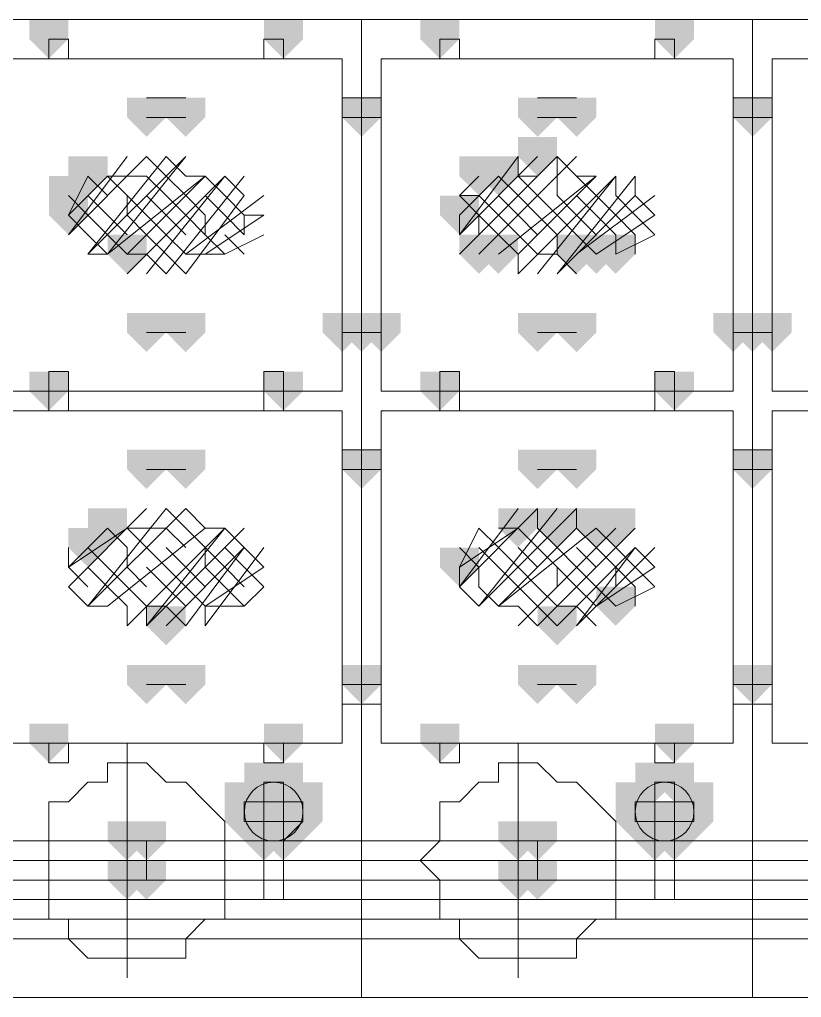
# Model space of a CAD drawing. Header units: millimetres. Extents: x 2315 to 4619, y 1334 to 1897.
# Drawn here: x 3803.623 to 3806.066, y 1516.958 to 1520.012 of the extents above; entities that cross this region are included whole.
import ezdxf

# ---------------------------------------------------------------- set-up
doc = ezdxf.new("R2010")
doc.units = ezdxf.units.MM
for name, color, linetype in [('PDF_3中心线层', 1, 'Continuous'), ('PDF_4虚线层', 2, 'Continuous'), ('PDF_5剖面线层', 2, 'Continuous'), ('PDF_剖面线层', 4, 'Continuous'), ('PDF_细实线层', 7, 'Continuous')]:
    doc.layers.add(name, color=color, linetype=linetype)

msp = doc.modelspace()

# ---------------------------------------------------------------- hatches: boundary and pattern name
at = {"layer": 'PDF_3中心线层', "transparency": 33554559}
for points in [[(3804.4473, 1520.0125), (3804.3862, 1520.0125), (3804.3862, 1519.9514), (3804.4473, 1519.8903), (3804.5084, 1519.9514), (3804.5084, 1520.0125)], [(3804.4473, 1520.0125), (3804.3862, 1520.0125), (3804.3862, 1519.9514), (3804.4473, 1519.8903), (3804.5084, 1519.9514), (3804.5084, 1520.0125)], [(3804.936, 1520.0125), (3804.8749, 1520.0125), (3804.8749, 1519.9514), (3804.936, 1519.8903), (3804.997, 1519.9514), (3804.997, 1520.0125)], [(3804.936, 1520.0125), (3804.8749, 1520.0125), (3804.8749, 1519.9514), (3804.936, 1519.8903), (3804.997, 1519.9514), (3804.997, 1520.0125)], [(3805.6689, 1520.0125), (3805.6079, 1520.0125), (3805.6079, 1519.9514), (3805.6689, 1519.8903), (3805.73, 1519.9514), (3805.73, 1520.0125)], [(3805.6689, 1520.0125), (3805.6079, 1520.0125), (3805.6079, 1519.9514), (3805.6689, 1519.8903), (3805.73, 1519.9514), (3805.73, 1520.0125)], [(3804.6916, 1519.7682), (3804.6306, 1519.7682), (3804.6306, 1519.7071), (3804.6916, 1519.646), (3804.7527, 1519.7071), (3804.7527, 1519.7682)], [(3804.6916, 1519.7682), (3804.6306, 1519.7682), (3804.6306, 1519.7071), (3804.6916, 1519.646), (3804.7527, 1519.7071), (3804.7527, 1519.7682)], [(3805.9133, 1519.7682), (3805.8522, 1519.7682), (3805.8522, 1519.7071), (3805.9133, 1519.646), (3805.9743, 1519.7071), (3805.9743, 1519.7682)], [(3805.9133, 1519.7682), (3805.8522, 1519.7682), (3805.8522, 1519.7071), (3805.9133, 1519.646), (3805.9743, 1519.7071), (3805.9743, 1519.7682)], [(3804.6916, 1519.0963), (3804.6306, 1519.0963), (3804.6306, 1519.0352), (3804.6916, 1518.9741), (3804.7527, 1519.0352), (3804.7527, 1519.0963)], [(3804.6916, 1519.0963), (3804.6306, 1519.0963), (3804.6306, 1519.0352), (3804.6916, 1518.9741), (3804.7527, 1519.0352), (3804.7527, 1519.0963)], [(3804.6916, 1519.0963), (3804.6306, 1519.0963), (3804.6306, 1519.0352), (3804.6916, 1518.9741), (3804.7527, 1519.0352), (3804.7527, 1519.0963)], [(3804.6916, 1519.0963), (3804.6306, 1519.0963), (3804.6306, 1519.0352), (3804.6916, 1518.9741), (3804.7527, 1519.0352), (3804.7527, 1519.0963)], [(3805.9133, 1519.0963), (3805.8522, 1519.0963), (3805.8522, 1519.0352), (3805.9133, 1518.9741), (3805.9743, 1519.0352), (3805.9743, 1519.0963)], [(3805.9133, 1519.0963), (3805.8522, 1519.0963), (3805.8522, 1519.0352), (3805.9133, 1518.9741), (3805.9743, 1519.0352), (3805.9743, 1519.0963)], [(3805.9133, 1519.0963), (3805.8522, 1519.0963), (3805.8522, 1519.0352), (3805.9133, 1518.9741), (3805.9743, 1519.0352), (3805.9743, 1519.0963)], [(3805.9133, 1519.0963), (3805.8522, 1519.0963), (3805.8522, 1519.0352), (3805.9133, 1518.9741), (3805.9743, 1519.0352), (3805.9743, 1519.0963)], [(3804.4473, 1518.913), (3804.3862, 1518.913), (3804.3862, 1518.8519), (3804.4473, 1518.7909), (3804.5084, 1518.8519), (3804.5084, 1518.913)], [(3804.4473, 1518.913), (3804.3862, 1518.913), (3804.3862, 1518.8519), (3804.4473, 1518.7909), (3804.5084, 1518.8519), (3804.5084, 1518.913)], [(3804.936, 1518.913), (3804.8749, 1518.913), (3804.8749, 1518.8519), (3804.936, 1518.7909), (3804.997, 1518.8519), (3804.997, 1518.913)], [(3804.936, 1518.913), (3804.8749, 1518.913), (3804.8749, 1518.8519), (3804.936, 1518.7909), (3804.997, 1518.8519), (3804.997, 1518.913)], [(3805.6689, 1518.913), (3805.6079, 1518.913), (3805.6079, 1518.8519), (3805.6689, 1518.7909), (3805.73, 1518.8519), (3805.73, 1518.913)], [(3805.6689, 1518.913), (3805.6079, 1518.913), (3805.6079, 1518.8519), (3805.6689, 1518.7909), (3805.73, 1518.8519), (3805.73, 1518.913)], [(3804.6916, 1518.6687), (3804.6306, 1518.6687), (3804.6306, 1518.6076), (3804.6916, 1518.5465), (3804.7527, 1518.6076), (3804.7527, 1518.6687)], [(3804.6916, 1518.6687), (3804.6306, 1518.6687), (3804.6306, 1518.6076), (3804.6916, 1518.5465), (3804.7527, 1518.6076), (3804.7527, 1518.6687)], [(3804.6916, 1518.6687), (3804.6306, 1518.6687), (3804.6306, 1518.6076), (3804.6916, 1518.5465), (3804.7527, 1518.6076), (3804.7527, 1518.6687)], [(3804.6916, 1518.6687), (3804.6306, 1518.6687), (3804.6306, 1518.6076), (3804.6916, 1518.5465), (3804.7527, 1518.6076), (3804.7527, 1518.6687)], [(3805.9133, 1518.6687), (3805.8522, 1518.6687), (3805.8522, 1518.6076), (3805.9133, 1518.5465), (3805.9743, 1518.6076), (3805.9743, 1518.6687)], [(3805.9133, 1518.6687), (3805.8522, 1518.6687), (3805.8522, 1518.6076), (3805.9133, 1518.5465), (3805.9743, 1518.6076), (3805.9743, 1518.6687)], [(3805.9133, 1518.6687), (3805.8522, 1518.6687), (3805.8522, 1518.6076), (3805.9133, 1518.5465), (3805.9743, 1518.6076), (3805.9743, 1518.6687)], [(3805.9133, 1518.6687), (3805.8522, 1518.6687), (3805.8522, 1518.6076), (3805.9133, 1518.5465), (3805.9743, 1518.6076), (3805.9743, 1518.6687)], [(3804.6916, 1517.9968), (3804.6306, 1517.9968), (3804.6306, 1517.9357), (3804.6916, 1517.8746), (3804.7527, 1517.9357), (3804.7527, 1517.9968)], [(3804.6916, 1517.9968), (3804.6306, 1517.9968), (3804.6306, 1517.9357), (3804.6916, 1517.8746), (3804.7527, 1517.9357), (3804.7527, 1517.9968)], [(3805.9133, 1517.9968), (3805.8522, 1517.9968), (3805.8522, 1517.9357), (3805.9133, 1517.8746), (3805.9743, 1517.9357), (3805.9743, 1517.9968)], [(3805.9133, 1517.9968), (3805.8522, 1517.9968), (3805.8522, 1517.9357), (3805.9133, 1517.8746), (3805.9743, 1517.9357), (3805.9743, 1517.9968)], [(3804.4473, 1517.8136), (3804.3862, 1517.8136), (3804.3862, 1517.7525), (3804.4473, 1517.6914), (3804.5084, 1517.7525), (3804.5084, 1517.8136)], [(3804.4473, 1517.8136), (3804.3862, 1517.8136), (3804.3862, 1517.7525), (3804.4473, 1517.6914), (3804.5084, 1517.7525), (3804.5084, 1517.8136)], [(3804.936, 1517.8136), (3804.8749, 1517.8136), (3804.8749, 1517.7525), (3804.936, 1517.6914), (3804.997, 1517.7525), (3804.997, 1517.8136)], [(3804.936, 1517.8136), (3804.8749, 1517.8136), (3804.8749, 1517.7525), (3804.936, 1517.6914), (3804.997, 1517.7525), (3804.997, 1517.8136)], [(3805.6689, 1517.8136), (3805.6079, 1517.8136), (3805.6079, 1517.7525), (3805.6689, 1517.6914), (3805.73, 1517.7525), (3805.73, 1517.8136)], [(3805.6689, 1517.8136), (3805.6079, 1517.8136), (3805.6079, 1517.7525), (3805.6689, 1517.6914), (3805.73, 1517.7525), (3805.73, 1517.8136)]]:
    msp.add_hatch(color=256, dxfattribs=at).paths.add_polyline_path(points)
at = {"layer": 'PDF_4虚线层', "transparency": 33554559}
for points in [[(3804.4473, 1517.5692), (3804.3862, 1517.5692), (3804.3862, 1517.5082), (3804.4473, 1517.4471), (3804.5084, 1517.5082), (3804.5084, 1517.5692)], [(3805.6689, 1517.5692), (3805.6079, 1517.5692), (3805.6079, 1517.5082), (3805.6689, 1517.4471), (3805.73, 1517.5082), (3805.73, 1517.5692)]]:
    msp.add_hatch(color=256, dxfattribs=at).paths.add_polyline_path(points)
at = {"layer": 'PDF_5剖面线层', "transparency": 33554559}
for points in [[(3805.2414, 1519.646), (3805.1803, 1519.646), (3805.1803, 1519.5849), (3805.2414, 1519.5238), (3805.3024, 1519.5849), (3805.3024, 1519.646)], [(3803.8365, 1519.5849), (3803.7754, 1519.5849), (3803.7754, 1519.5238), (3803.8365, 1519.4628), (3803.8976, 1519.5238), (3803.8976, 1519.5849)], [(3805.0581, 1519.5849), (3804.997, 1519.5849), (3804.997, 1519.5238), (3805.0581, 1519.4628), (3805.1192, 1519.5238), (3805.1192, 1519.5849)], [(3805.1192, 1519.5849), (3805.0581, 1519.5849), (3805.0581, 1519.5238), (3805.1192, 1519.4628), (3805.1803, 1519.5238), (3805.1803, 1519.5849)], [(3803.7754, 1519.5238), (3803.7143, 1519.5238), (3803.7143, 1519.4628), (3803.7754, 1519.4017), (3803.8365, 1519.4628), (3803.8365, 1519.5238)], [(3803.7754, 1519.4628), (3803.7143, 1519.4628), (3803.7143, 1519.4017), (3803.7754, 1519.3406), (3803.8365, 1519.4017), (3803.8365, 1519.4628)], [(3804.997, 1519.4628), (3804.936, 1519.4628), (3804.936, 1519.4017), (3804.997, 1519.3406), (3805.0581, 1519.4017), (3805.0581, 1519.4628)], [(3803.9587, 1519.3406), (3803.8976, 1519.3406), (3803.8976, 1519.2795), (3803.9587, 1519.2184), (3804.0197, 1519.2795), (3804.0197, 1519.3406)], [(3805.0581, 1519.3406), (3804.997, 1519.3406), (3804.997, 1519.2795), (3805.0581, 1519.2184), (3805.1192, 1519.2795), (3805.1192, 1519.3406)], [(3805.1192, 1519.3406), (3805.0581, 1519.3406), (3805.0581, 1519.2795), (3805.1192, 1519.2184), (3805.1803, 1519.2795), (3805.1803, 1519.3406)], [(3805.3635, 1519.3406), (3805.3024, 1519.3406), (3805.3024, 1519.2795), (3805.3635, 1519.2184), (3805.4246, 1519.2795), (3805.4246, 1519.3406)], [(3805.4246, 1519.3406), (3805.3635, 1519.3406), (3805.3635, 1519.2795), (3805.4246, 1519.2184), (3805.4857, 1519.2795), (3805.4857, 1519.3406)], [(3805.4857, 1519.3406), (3805.4246, 1519.3406), (3805.4246, 1519.2795), (3805.4857, 1519.2184), (3805.5468, 1519.2795), (3805.5468, 1519.3406)], [(3803.8976, 1518.4855), (3803.8365, 1518.4855), (3803.8365, 1518.4244), (3803.8976, 1518.3633), (3803.9587, 1518.4244), (3803.9587, 1518.4855)], [(3805.1803, 1518.4855), (3805.1192, 1518.4855), (3805.1192, 1518.4244), (3805.1803, 1518.3633), (3805.2414, 1518.4244), (3805.2414, 1518.4855)], [(3805.3024, 1518.4855), (3805.2414, 1518.4855), (3805.2414, 1518.4244), (3805.3024, 1518.3633), (3805.3635, 1518.4244), (3805.3635, 1518.4855)], [(3805.4246, 1518.4855), (3805.3635, 1518.4855), (3805.3635, 1518.4244), (3805.4246, 1518.3633), (3805.4857, 1518.4244), (3805.4857, 1518.4855)], [(3805.4857, 1518.4855), (3805.4246, 1518.4855), (3805.4246, 1518.4244), (3805.4857, 1518.3633), (3805.5468, 1518.4244), (3805.5468, 1518.4855)], [(3803.8365, 1518.4244), (3803.7754, 1518.4244), (3803.7754, 1518.3633), (3803.8365, 1518.3022), (3803.8976, 1518.3633), (3803.8976, 1518.4244)], [(3804.997, 1518.3633), (3804.936, 1518.3633), (3804.936, 1518.3022), (3804.997, 1518.2411), (3805.0581, 1518.3022), (3805.0581, 1518.3633)], [(3805.4857, 1518.2411), (3805.4246, 1518.2411), (3805.4246, 1518.1801), (3805.4857, 1518.119), (3805.5468, 1518.1801), (3805.5468, 1518.2411)], [(3804.0808, 1518.1801), (3804.0197, 1518.1801), (3804.0197, 1518.119), (3804.0808, 1518.0579), (3804.1419, 1518.119), (3804.1419, 1518.1801)], [(3805.3024, 1518.1801), (3805.2414, 1518.1801), (3805.2414, 1518.119), (3805.3024, 1518.0579), (3805.3635, 1518.119), (3805.3635, 1518.1801)]]:
    msp.add_hatch(color=256, dxfattribs=at).paths.add_polyline_path(points)
at = {"layer": 'PDF_细实线层', "transparency": 33554559}
for points in [[(3803.7143, 1520.0125), (3803.6533, 1520.0125), (3803.6533, 1519.9514), (3803.7143, 1519.8903), (3803.7754, 1519.9514), (3803.7754, 1520.0125)], [(3804.4473, 1520.0125), (3804.3862, 1520.0125), (3804.3862, 1519.9514), (3804.4473, 1519.8903), (3804.5084, 1519.9514), (3804.5084, 1520.0125)], [(3804.936, 1520.0125), (3804.8749, 1520.0125), (3804.8749, 1519.9514), (3804.936, 1519.8903), (3804.997, 1519.9514), (3804.997, 1520.0125)], [(3805.6689, 1520.0125), (3805.6079, 1520.0125), (3805.6079, 1519.9514), (3805.6689, 1519.8903), (3805.73, 1519.9514), (3805.73, 1520.0125)], [(3804.0197, 1519.7682), (3803.9587, 1519.7682), (3803.9587, 1519.7071), (3804.0197, 1519.646), (3804.0808, 1519.7071), (3804.0808, 1519.7682)], [(3804.1419, 1519.7682), (3804.0808, 1519.7682), (3804.0808, 1519.7071), (3804.1419, 1519.646), (3804.203, 1519.7071), (3804.203, 1519.7682)], [(3804.6916, 1519.7682), (3804.6306, 1519.7682), (3804.6306, 1519.7071), (3804.6916, 1519.646), (3804.7527, 1519.7071), (3804.7527, 1519.7682)], [(3805.2414, 1519.7682), (3805.1803, 1519.7682), (3805.1803, 1519.7071), (3805.2414, 1519.646), (3805.3024, 1519.7071), (3805.3024, 1519.7682)], [(3805.3635, 1519.7682), (3805.3024, 1519.7682), (3805.3024, 1519.7071), (3805.3635, 1519.646), (3805.4246, 1519.7071), (3805.4246, 1519.7682)], [(3805.9133, 1519.7682), (3805.8522, 1519.7682), (3805.8522, 1519.7071), (3805.9133, 1519.646), (3805.9743, 1519.7071), (3805.9743, 1519.7682)], [(3804.0197, 1519.0963), (3803.9587, 1519.0963), (3803.9587, 1519.0352), (3804.0197, 1518.9741), (3804.0808, 1519.0352), (3804.0808, 1519.0963)], [(3804.1419, 1519.0963), (3804.0808, 1519.0963), (3804.0808, 1519.0352), (3804.1419, 1518.9741), (3804.203, 1519.0352), (3804.203, 1519.0963)], [(3804.6306, 1519.0963), (3804.5695, 1519.0963), (3804.5695, 1519.0352), (3804.6306, 1518.9741), (3804.6916, 1519.0352), (3804.6916, 1519.0963)], [(3804.6306, 1519.0963), (3804.5695, 1519.0963), (3804.5695, 1519.0352), (3804.6306, 1518.9741), (3804.6916, 1519.0352), (3804.6916, 1519.0963)], [(3804.6916, 1519.0963), (3804.6306, 1519.0963), (3804.6306, 1519.0352), (3804.6916, 1518.9741), (3804.7527, 1519.0352), (3804.7527, 1519.0963)], [(3804.7527, 1519.0963), (3804.6916, 1519.0963), (3804.6916, 1519.0352), (3804.7527, 1518.9741), (3804.8138, 1519.0352), (3804.8138, 1519.0963)], [(3804.7527, 1519.0963), (3804.6916, 1519.0963), (3804.6916, 1519.0352), (3804.7527, 1518.9741), (3804.8138, 1519.0352), (3804.8138, 1519.0963)], [(3805.2414, 1519.0963), (3805.1803, 1519.0963), (3805.1803, 1519.0352), (3805.2414, 1518.9741), (3805.3024, 1519.0352), (3805.3024, 1519.0963)], [(3805.3635, 1519.0963), (3805.3024, 1519.0963), (3805.3024, 1519.0352), (3805.3635, 1518.9741), (3805.4246, 1519.0352), (3805.4246, 1519.0963)], [(3805.8522, 1519.0963), (3805.7911, 1519.0963), (3805.7911, 1519.0352), (3805.8522, 1518.9741), (3805.9133, 1519.0352), (3805.9133, 1519.0963)], [(3805.8522, 1519.0963), (3805.7911, 1519.0963), (3805.7911, 1519.0352), (3805.8522, 1518.9741), (3805.9133, 1519.0352), (3805.9133, 1519.0963)], [(3805.9133, 1519.0963), (3805.8522, 1519.0963), (3805.8522, 1519.0352), (3805.9133, 1518.9741), (3805.9743, 1519.0352), (3805.9743, 1519.0963)], [(3805.9743, 1519.0963), (3805.9133, 1519.0963), (3805.9133, 1519.0352), (3805.9743, 1518.9741), (3806.0354, 1519.0352), (3806.0354, 1519.0963)], [(3805.9743, 1519.0963), (3805.9133, 1519.0963), (3805.9133, 1519.0352), (3805.9743, 1518.9741), (3806.0354, 1519.0352), (3806.0354, 1519.0963)], [(3803.7143, 1518.913), (3803.6533, 1518.913), (3803.6533, 1518.8519), (3803.7143, 1518.7909), (3803.7754, 1518.8519), (3803.7754, 1518.913)], [(3804.4473, 1518.913), (3804.3862, 1518.913), (3804.3862, 1518.8519), (3804.4473, 1518.7909), (3804.5084, 1518.8519), (3804.5084, 1518.913)], [(3804.936, 1518.913), (3804.8749, 1518.913), (3804.8749, 1518.8519), (3804.936, 1518.7909), (3804.997, 1518.8519), (3804.997, 1518.913)], [(3805.6689, 1518.913), (3805.6079, 1518.913), (3805.6079, 1518.8519), (3805.6689, 1518.7909), (3805.73, 1518.8519), (3805.73, 1518.913)], [(3804.0197, 1518.6687), (3803.9587, 1518.6687), (3803.9587, 1518.6076), (3804.0197, 1518.5465), (3804.0808, 1518.6076), (3804.0808, 1518.6687)], [(3804.1419, 1518.6687), (3804.0808, 1518.6687), (3804.0808, 1518.6076), (3804.1419, 1518.5465), (3804.203, 1518.6076), (3804.203, 1518.6687)], [(3804.6916, 1518.6687), (3804.6306, 1518.6687), (3804.6306, 1518.6076), (3804.6916, 1518.5465), (3804.7527, 1518.6076), (3804.7527, 1518.6687)], [(3805.2414, 1518.6687), (3805.1803, 1518.6687), (3805.1803, 1518.6076), (3805.2414, 1518.5465), (3805.3024, 1518.6076), (3805.3024, 1518.6687)], [(3805.3635, 1518.6687), (3805.3024, 1518.6687), (3805.3024, 1518.6076), (3805.3635, 1518.5465), (3805.4246, 1518.6076), (3805.4246, 1518.6687)], [(3805.9133, 1518.6687), (3805.8522, 1518.6687), (3805.8522, 1518.6076), (3805.9133, 1518.5465), (3805.9743, 1518.6076), (3805.9743, 1518.6687)], [(3804.0197, 1517.9968), (3803.9587, 1517.9968), (3803.9587, 1517.9357), (3804.0197, 1517.8746), (3804.0808, 1517.9357), (3804.0808, 1517.9968)], [(3804.1419, 1517.9968), (3804.0808, 1517.9968), (3804.0808, 1517.9357), (3804.1419, 1517.8746), (3804.203, 1517.9357), (3804.203, 1517.9968)], [(3804.6916, 1517.9968), (3804.6306, 1517.9968), (3804.6306, 1517.9357), (3804.6916, 1517.8746), (3804.7527, 1517.9357), (3804.7527, 1517.9968)], [(3805.2414, 1517.9968), (3805.1803, 1517.9968), (3805.1803, 1517.9357), (3805.2414, 1517.8746), (3805.3024, 1517.9357), (3805.3024, 1517.9968)], [(3805.3635, 1517.9968), (3805.3024, 1517.9968), (3805.3024, 1517.9357), (3805.3635, 1517.8746), (3805.4246, 1517.9357), (3805.4246, 1517.9968)], [(3805.9133, 1517.9968), (3805.8522, 1517.9968), (3805.8522, 1517.9357), (3805.9133, 1517.8746), (3805.9743, 1517.9357), (3805.9743, 1517.9968)], [(3803.7143, 1517.8136), (3803.6533, 1517.8136), (3803.6533, 1517.7525), (3803.7143, 1517.6914), (3803.7754, 1517.7525), (3803.7754, 1517.8136)], [(3804.4473, 1517.8136), (3804.3862, 1517.8136), (3804.3862, 1517.7525), (3804.4473, 1517.6914), (3804.5084, 1517.7525), (3804.5084, 1517.8136)], [(3804.936, 1517.8136), (3804.8749, 1517.8136), (3804.8749, 1517.7525), (3804.936, 1517.6914), (3804.997, 1517.7525), (3804.997, 1517.8136)], [(3805.6689, 1517.8136), (3805.6079, 1517.8136), (3805.6079, 1517.7525), (3805.6689, 1517.6914), (3805.73, 1517.7525), (3805.73, 1517.8136)], [(3804.3862, 1517.6914), (3804.3251, 1517.6914), (3804.3251, 1517.6303), (3804.3862, 1517.5692), (3804.4473, 1517.6303), (3804.4473, 1517.6914)], [(3804.4473, 1517.6914), (3804.3862, 1517.6914), (3804.3862, 1517.6303), (3804.4473, 1517.5692), (3804.5084, 1517.6303), (3804.5084, 1517.6914)], [(3804.4473, 1517.6914), (3804.3862, 1517.6914), (3804.3862, 1517.6303), (3804.4473, 1517.5692), (3804.5084, 1517.6303), (3804.5084, 1517.6914)], [(3804.4473, 1517.6914), (3804.3862, 1517.6914), (3804.3862, 1517.6303), (3804.4473, 1517.5692), (3804.5084, 1517.6303), (3804.5084, 1517.6914)], [(3804.4473, 1517.6914), (3804.3862, 1517.6914), (3804.3862, 1517.6303), (3804.4473, 1517.5692), (3804.5084, 1517.6303), (3804.5084, 1517.6914)], [(3805.6079, 1517.6914), (3805.5468, 1517.6914), (3805.5468, 1517.6303), (3805.6079, 1517.5692), (3805.6689, 1517.6303), (3805.6689, 1517.6914)], [(3805.6689, 1517.6914), (3805.6079, 1517.6914), (3805.6079, 1517.6303), (3805.6689, 1517.5692), (3805.73, 1517.6303), (3805.73, 1517.6914)], [(3805.6689, 1517.6914), (3805.6079, 1517.6914), (3805.6079, 1517.6303), (3805.6689, 1517.5692), (3805.73, 1517.6303), (3805.73, 1517.6914)], [(3805.6689, 1517.6914), (3805.6079, 1517.6914), (3805.6079, 1517.6303), (3805.6689, 1517.5692), (3805.73, 1517.6303), (3805.73, 1517.6914)], [(3805.6689, 1517.6914), (3805.6079, 1517.6914), (3805.6079, 1517.6303), (3805.6689, 1517.5692), (3805.73, 1517.6303), (3805.73, 1517.6914)], [(3804.3251, 1517.6303), (3804.2641, 1517.6303), (3804.2641, 1517.5692), (3804.3251, 1517.5082), (3804.3862, 1517.5692), (3804.3862, 1517.6303)], [(3804.3251, 1517.6303), (3804.2641, 1517.6303), (3804.2641, 1517.5692), (3804.3251, 1517.5082), (3804.3862, 1517.5692), (3804.3862, 1517.6303)], [(3804.3251, 1517.6303), (3804.2641, 1517.6303), (3804.2641, 1517.5692), (3804.3251, 1517.5082), (3804.3862, 1517.5692), (3804.3862, 1517.6303)], [(3804.3251, 1517.6303), (3804.2641, 1517.6303), (3804.2641, 1517.5692), (3804.3251, 1517.5082), (3804.3862, 1517.5692), (3804.3862, 1517.6303)], [(3804.3862, 1517.6303), (3804.3251, 1517.6303), (3804.3251, 1517.5692), (3804.3862, 1517.5082), (3804.4473, 1517.5692), (3804.4473, 1517.6303)], [(3804.5084, 1517.6303), (3804.4473, 1517.6303), (3804.4473, 1517.5692), (3804.5084, 1517.5082), (3804.5695, 1517.5692), (3804.5695, 1517.6303)], [(3804.5084, 1517.6303), (3804.4473, 1517.6303), (3804.4473, 1517.5692), (3804.5084, 1517.5082), (3804.5695, 1517.5692), (3804.5695, 1517.6303)], [(3804.5084, 1517.6303), (3804.4473, 1517.6303), (3804.4473, 1517.5692), (3804.5084, 1517.5082), (3804.5695, 1517.5692), (3804.5695, 1517.6303)], [(3804.5084, 1517.6303), (3804.4473, 1517.6303), (3804.4473, 1517.5692), (3804.5084, 1517.5082), (3804.5695, 1517.5692), (3804.5695, 1517.6303)], [(3804.5084, 1517.6303), (3804.4473, 1517.6303), (3804.4473, 1517.5692), (3804.5084, 1517.5082), (3804.5695, 1517.5692), (3804.5695, 1517.6303)], [(3804.5084, 1517.6303), (3804.4473, 1517.6303), (3804.4473, 1517.5692), (3804.5084, 1517.5082), (3804.5695, 1517.5692), (3804.5695, 1517.6303)], [(3804.5084, 1517.6303), (3804.4473, 1517.6303), (3804.4473, 1517.5692), (3804.5084, 1517.5082), (3804.5695, 1517.5692), (3804.5695, 1517.6303)], [(3805.5468, 1517.6303), (3805.4857, 1517.6303), (3805.4857, 1517.5692), (3805.5468, 1517.5082), (3805.6079, 1517.5692), (3805.6079, 1517.6303)], [(3805.5468, 1517.6303), (3805.4857, 1517.6303), (3805.4857, 1517.5692), (3805.5468, 1517.5082), (3805.6079, 1517.5692), (3805.6079, 1517.6303)], [(3805.5468, 1517.6303), (3805.4857, 1517.6303), (3805.4857, 1517.5692), (3805.5468, 1517.5082), (3805.6079, 1517.5692), (3805.6079, 1517.6303)], [(3805.5468, 1517.6303), (3805.4857, 1517.6303), (3805.4857, 1517.5692), (3805.5468, 1517.5082), (3805.6079, 1517.5692), (3805.6079, 1517.6303)], [(3805.5468, 1517.6303), (3805.4857, 1517.6303), (3805.4857, 1517.5692), (3805.5468, 1517.5082), (3805.6079, 1517.5692), (3805.6079, 1517.6303)], [(3805.5468, 1517.6303), (3805.4857, 1517.6303), (3805.4857, 1517.5692), (3805.5468, 1517.5082), (3805.6079, 1517.5692), (3805.6079, 1517.6303)], [(3805.5468, 1517.6303), (3805.4857, 1517.6303), (3805.4857, 1517.5692), (3805.5468, 1517.5082), (3805.6079, 1517.5692), (3805.6079, 1517.6303)], [(3805.73, 1517.6303), (3805.6689, 1517.6303), (3805.6689, 1517.5692), (3805.73, 1517.5082), (3805.7911, 1517.5692), (3805.7911, 1517.6303)], [(3805.73, 1517.6303), (3805.6689, 1517.6303), (3805.6689, 1517.5692), (3805.73, 1517.5082), (3805.7911, 1517.5692), (3805.7911, 1517.6303)], [(3805.73, 1517.6303), (3805.6689, 1517.6303), (3805.6689, 1517.5692), (3805.73, 1517.5082), (3805.7911, 1517.5692), (3805.7911, 1517.6303)], [(3805.73, 1517.6303), (3805.6689, 1517.6303), (3805.6689, 1517.5692), (3805.73, 1517.5082), (3805.7911, 1517.5692), (3805.7911, 1517.6303)], [(3805.73, 1517.6303), (3805.6689, 1517.6303), (3805.6689, 1517.5692), (3805.73, 1517.5082), (3805.7911, 1517.5692), (3805.7911, 1517.6303)], [(3805.73, 1517.6303), (3805.6689, 1517.6303), (3805.6689, 1517.5692), (3805.73, 1517.5082), (3805.7911, 1517.5692), (3805.7911, 1517.6303)], [(3805.73, 1517.6303), (3805.6689, 1517.6303), (3805.6689, 1517.5692), (3805.73, 1517.5082), (3805.7911, 1517.5692), (3805.7911, 1517.6303)], [(3804.3251, 1517.5692), (3804.2641, 1517.5692), (3804.2641, 1517.5082), (3804.3251, 1517.4471), (3804.3862, 1517.5082), (3804.3862, 1517.5692)], [(3804.3251, 1517.5692), (3804.2641, 1517.5692), (3804.2641, 1517.5082), (3804.3251, 1517.4471), (3804.3862, 1517.5082), (3804.3862, 1517.5692)], [(3804.3251, 1517.5692), (3804.2641, 1517.5692), (3804.2641, 1517.5082), (3804.3251, 1517.4471), (3804.3862, 1517.5082), (3804.3862, 1517.5692)], [(3804.3251, 1517.5692), (3804.2641, 1517.5692), (3804.2641, 1517.5082), (3804.3251, 1517.4471), (3804.3862, 1517.5082), (3804.3862, 1517.5692)], [(3804.3862, 1517.5692), (3804.3251, 1517.5692), (3804.3251, 1517.5082), (3804.3862, 1517.4471), (3804.4473, 1517.5082), (3804.4473, 1517.5692)], [(3804.3862, 1517.5692), (3804.3251, 1517.5692), (3804.3251, 1517.5082), (3804.3862, 1517.4471), (3804.4473, 1517.5082), (3804.4473, 1517.5692)], [(3804.3862, 1517.5692), (3804.3251, 1517.5692), (3804.3251, 1517.5082), (3804.3862, 1517.4471), (3804.4473, 1517.5082), (3804.4473, 1517.5692)], [(3804.4473, 1517.5692), (3804.3862, 1517.5692), (3804.3862, 1517.5082), (3804.4473, 1517.4471), (3804.5084, 1517.5082), (3804.5084, 1517.5692)], [(3804.4473, 1517.5692), (3804.3862, 1517.5692), (3804.3862, 1517.5082), (3804.4473, 1517.4471), (3804.5084, 1517.5082), (3804.5084, 1517.5692)], [(3804.4473, 1517.5692), (3804.3862, 1517.5692), (3804.3862, 1517.5082), (3804.4473, 1517.4471), (3804.5084, 1517.5082), (3804.5084, 1517.5692)], [(3804.4473, 1517.5692), (3804.3862, 1517.5692), (3804.3862, 1517.5082), (3804.4473, 1517.4471), (3804.5084, 1517.5082), (3804.5084, 1517.5692)], [(3804.4473, 1517.5692), (3804.3862, 1517.5692), (3804.3862, 1517.5082), (3804.4473, 1517.4471), (3804.5084, 1517.5082), (3804.5084, 1517.5692)], [(3804.4473, 1517.5692), (3804.3862, 1517.5692), (3804.3862, 1517.5082), (3804.4473, 1517.4471), (3804.5084, 1517.5082), (3804.5084, 1517.5692)], [(3804.5084, 1517.5692), (3804.4473, 1517.5692), (3804.4473, 1517.5082), (3804.5084, 1517.4471), (3804.5695, 1517.5082), (3804.5695, 1517.5692)], [(3804.5084, 1517.5692), (3804.4473, 1517.5692), (3804.4473, 1517.5082), (3804.5084, 1517.4471), (3804.5695, 1517.5082), (3804.5695, 1517.5692)], [(3804.5084, 1517.5692), (3804.4473, 1517.5692), (3804.4473, 1517.5082), (3804.5084, 1517.4471), (3804.5695, 1517.5082), (3804.5695, 1517.5692)], [(3804.5084, 1517.5692), (3804.4473, 1517.5692), (3804.4473, 1517.5082), (3804.5084, 1517.4471), (3804.5695, 1517.5082), (3804.5695, 1517.5692)], [(3804.5084, 1517.5692), (3804.4473, 1517.5692), (3804.4473, 1517.5082), (3804.5084, 1517.4471), (3804.5695, 1517.5082), (3804.5695, 1517.5692)], [(3804.5084, 1517.5692), (3804.4473, 1517.5692), (3804.4473, 1517.5082), (3804.5084, 1517.4471), (3804.5695, 1517.5082), (3804.5695, 1517.5692)], [(3804.5084, 1517.5692), (3804.4473, 1517.5692), (3804.4473, 1517.5082), (3804.5084, 1517.4471), (3804.5695, 1517.5082), (3804.5695, 1517.5692)], [(3805.5468, 1517.5692), (3805.4857, 1517.5692), (3805.4857, 1517.5082), (3805.5468, 1517.4471), (3805.6079, 1517.5082), (3805.6079, 1517.5692)], [(3805.5468, 1517.5692), (3805.4857, 1517.5692), (3805.4857, 1517.5082), (3805.5468, 1517.4471), (3805.6079, 1517.5082), (3805.6079, 1517.5692)], [(3805.5468, 1517.5692), (3805.4857, 1517.5692), (3805.4857, 1517.5082), (3805.5468, 1517.4471), (3805.6079, 1517.5082), (3805.6079, 1517.5692)], [(3805.5468, 1517.5692), (3805.4857, 1517.5692), (3805.4857, 1517.5082), (3805.5468, 1517.4471), (3805.6079, 1517.5082), (3805.6079, 1517.5692)], [(3805.5468, 1517.5692), (3805.4857, 1517.5692), (3805.4857, 1517.5082), (3805.5468, 1517.4471), (3805.6079, 1517.5082), (3805.6079, 1517.5692)], [(3805.5468, 1517.5692), (3805.4857, 1517.5692), (3805.4857, 1517.5082), (3805.5468, 1517.4471), (3805.6079, 1517.5082), (3805.6079, 1517.5692)], [(3805.5468, 1517.5692), (3805.4857, 1517.5692), (3805.4857, 1517.5082), (3805.5468, 1517.4471), (3805.6079, 1517.5082), (3805.6079, 1517.5692)], [(3805.6079, 1517.5692), (3805.5468, 1517.5692), (3805.5468, 1517.5082), (3805.6079, 1517.4471), (3805.6689, 1517.5082), (3805.6689, 1517.5692)], [(3805.6079, 1517.5692), (3805.5468, 1517.5692), (3805.5468, 1517.5082), (3805.6079, 1517.4471), (3805.6689, 1517.5082), (3805.6689, 1517.5692)], [(3805.6689, 1517.5692), (3805.6079, 1517.5692), (3805.6079, 1517.5082), (3805.6689, 1517.4471), (3805.73, 1517.5082), (3805.73, 1517.5692)], [(3805.6689, 1517.5692), (3805.6079, 1517.5692), (3805.6079, 1517.5082), (3805.6689, 1517.4471), (3805.73, 1517.5082), (3805.73, 1517.5692)], [(3805.6689, 1517.5692), (3805.6079, 1517.5692), (3805.6079, 1517.5082), (3805.6689, 1517.4471), (3805.73, 1517.5082), (3805.73, 1517.5692)], [(3805.6689, 1517.5692), (3805.6079, 1517.5692), (3805.6079, 1517.5082), (3805.6689, 1517.4471), (3805.73, 1517.5082), (3805.73, 1517.5692)], [(3805.6689, 1517.5692), (3805.6079, 1517.5692), (3805.6079, 1517.5082), (3805.6689, 1517.4471), (3805.73, 1517.5082), (3805.73, 1517.5692)], [(3805.6689, 1517.5692), (3805.6079, 1517.5692), (3805.6079, 1517.5082), (3805.6689, 1517.4471), (3805.73, 1517.5082), (3805.73, 1517.5692)], [(3805.73, 1517.5692), (3805.6689, 1517.5692), (3805.6689, 1517.5082), (3805.73, 1517.4471), (3805.7911, 1517.5082), (3805.7911, 1517.5692)], [(3805.73, 1517.5692), (3805.6689, 1517.5692), (3805.6689, 1517.5082), (3805.73, 1517.4471), (3805.7911, 1517.5082), (3805.7911, 1517.5692)], [(3805.73, 1517.5692), (3805.6689, 1517.5692), (3805.6689, 1517.5082), (3805.73, 1517.4471), (3805.7911, 1517.5082), (3805.7911, 1517.5692)], [(3805.73, 1517.5692), (3805.6689, 1517.5692), (3805.6689, 1517.5082), (3805.73, 1517.4471), (3805.7911, 1517.5082), (3805.7911, 1517.5692)], [(3805.73, 1517.5692), (3805.6689, 1517.5692), (3805.6689, 1517.5082), (3805.73, 1517.4471), (3805.7911, 1517.5082), (3805.7911, 1517.5692)], [(3805.73, 1517.5692), (3805.6689, 1517.5692), (3805.6689, 1517.5082), (3805.73, 1517.4471), (3805.7911, 1517.5082), (3805.7911, 1517.5692)], [(3805.73, 1517.5692), (3805.6689, 1517.5692), (3805.6689, 1517.5082), (3805.73, 1517.4471), (3805.7911, 1517.5082), (3805.7911, 1517.5692)], [(3803.9587, 1517.5082), (3803.8976, 1517.5082), (3803.8976, 1517.4471), (3803.9587, 1517.386), (3804.0197, 1517.4471), (3804.0197, 1517.5082)], [(3804.0197, 1517.5082), (3803.9587, 1517.5082), (3803.9587, 1517.4471), (3804.0197, 1517.386), (3804.0808, 1517.4471), (3804.0808, 1517.5082)], [(3804.3862, 1517.5082), (3804.3251, 1517.5082), (3804.3251, 1517.4471), (3804.3862, 1517.386), (3804.4473, 1517.4471), (3804.4473, 1517.5082)], [(3804.3862, 1517.5082), (3804.3251, 1517.5082), (3804.3251, 1517.4471), (3804.3862, 1517.386), (3804.4473, 1517.4471), (3804.4473, 1517.5082)], [(3804.4473, 1517.5082), (3804.3862, 1517.5082), (3804.3862, 1517.4471), (3804.4473, 1517.386), (3804.5084, 1517.4471), (3804.5084, 1517.5082)], [(3804.4473, 1517.5082), (3804.3862, 1517.5082), (3804.3862, 1517.4471), (3804.4473, 1517.386), (3804.5084, 1517.4471), (3804.5084, 1517.5082)], [(3804.4473, 1517.5082), (3804.3862, 1517.5082), (3804.3862, 1517.4471), (3804.4473, 1517.386), (3804.5084, 1517.4471), (3804.5084, 1517.5082)], [(3804.4473, 1517.5082), (3804.3862, 1517.5082), (3804.3862, 1517.4471), (3804.4473, 1517.386), (3804.5084, 1517.4471), (3804.5084, 1517.5082)], [(3804.4473, 1517.5082), (3804.3862, 1517.5082), (3804.3862, 1517.4471), (3804.4473, 1517.386), (3804.5084, 1517.4471), (3804.5084, 1517.5082)], [(3805.1803, 1517.5082), (3805.1192, 1517.5082), (3805.1192, 1517.4471), (3805.1803, 1517.386), (3805.2414, 1517.4471), (3805.2414, 1517.5082)], [(3805.2414, 1517.5082), (3805.1803, 1517.5082), (3805.1803, 1517.4471), (3805.2414, 1517.386), (3805.3024, 1517.4471), (3805.3024, 1517.5082)], [(3805.6079, 1517.5082), (3805.5468, 1517.5082), (3805.5468, 1517.4471), (3805.6079, 1517.386), (3805.6689, 1517.4471), (3805.6689, 1517.5082)], [(3805.6079, 1517.5082), (3805.5468, 1517.5082), (3805.5468, 1517.4471), (3805.6079, 1517.386), (3805.6689, 1517.4471), (3805.6689, 1517.5082)], [(3805.6689, 1517.5082), (3805.6079, 1517.5082), (3805.6079, 1517.4471), (3805.6689, 1517.386), (3805.73, 1517.4471), (3805.73, 1517.5082)], [(3805.6689, 1517.5082), (3805.6079, 1517.5082), (3805.6079, 1517.4471), (3805.6689, 1517.386), (3805.73, 1517.4471), (3805.73, 1517.5082)], [(3805.6689, 1517.5082), (3805.6079, 1517.5082), (3805.6079, 1517.4471), (3805.6689, 1517.386), (3805.73, 1517.4471), (3805.73, 1517.5082)], [(3805.6689, 1517.5082), (3805.6079, 1517.5082), (3805.6079, 1517.4471), (3805.6689, 1517.386), (3805.73, 1517.4471), (3805.73, 1517.5082)], [(3805.6689, 1517.5082), (3805.6079, 1517.5082), (3805.6079, 1517.4471), (3805.6689, 1517.386), (3805.73, 1517.4471), (3805.73, 1517.5082)], [(3803.9587, 1517.386), (3803.8976, 1517.386), (3803.8976, 1517.3249), (3803.9587, 1517.2638), (3804.0197, 1517.3249), (3804.0197, 1517.386)], [(3804.0197, 1517.386), (3803.9587, 1517.386), (3803.9587, 1517.3249), (3804.0197, 1517.2638), (3804.0808, 1517.3249), (3804.0808, 1517.386)], [(3805.1803, 1517.386), (3805.1192, 1517.386), (3805.1192, 1517.3249), (3805.1803, 1517.2638), (3805.2414, 1517.3249), (3805.2414, 1517.386)], [(3805.2414, 1517.386), (3805.1803, 1517.386), (3805.1803, 1517.3249), (3805.2414, 1517.2638), (3805.3024, 1517.3249), (3805.3024, 1517.386)]]:
    msp.add_hatch(color=256, dxfattribs=at).paths.add_polyline_path(points)

# ---------------------------------------------------------------- linework, layer by layer
at = {"layer": 'PDF_3中心线层', "lineweight": 18}
for points in [[(3803.7143, 1519.9514), (3803.7143, 1519.8903), (3803.7143, 1519.9514), (3803.7754, 1519.9514)], [(3804.4473, 1519.9514), (3804.4473, 1519.8903)], [(3804.936, 1519.9514), (3804.936, 1519.8903)], [(3805.6689, 1519.9514), (3805.6689, 1519.8903)], [(3804.6916, 1519.7682), (3804.6916, 1519.7071)], [(3805.9133, 1519.7682), (3805.9133, 1519.7071)], [(3803.7143, 1518.7909), (3803.7143, 1518.8519), (3803.7754, 1518.8519), (3803.7143, 1518.8519)], [(3804.4473, 1518.7909), (3804.4473, 1518.8519)], [(3804.936, 1518.7909), (3804.936, 1518.8519)], [(3805.6689, 1518.7909), (3805.6689, 1518.8519)], [(3804.6916, 1517.9357), (3804.6916, 1517.8746)], [(3805.9133, 1517.9357), (3805.9133, 1517.8746)], [(3803.7143, 1517.6914), (3803.7143, 1517.7525), (3803.7754, 1517.7525), (3803.7143, 1517.7525)], [(3804.4473, 1517.6914), (3804.4473, 1517.7525)], [(3804.936, 1517.6914), (3804.936, 1517.7525)], [(3805.6689, 1517.6914), (3805.6689, 1517.7525)], [(3804.4473, 1517.6303), (3804.3862, 1517.6303), (3804.3862, 1517.5692), (3804.3251, 1517.5692), (3804.3251, 1517.5082), (3804.3862, 1517.5082), (3804.3862, 1517.4471), (3804.4473, 1517.4471), (3804.5084, 1517.5082), (3804.5084, 1517.5692), (3804.4473, 1517.5692)], [(3805.6689, 1517.6303), (3805.6079, 1517.6303), (3805.6079, 1517.5692), (3805.5468, 1517.5692), (3805.5468, 1517.5082), (3805.6079, 1517.5082), (3805.6079, 1517.4471), (3805.6689, 1517.4471), (3805.6689, 1517.5082), (3805.73, 1517.5082), (3805.73, 1517.5692), (3805.6689, 1517.5692)], [(3803.9587, 1517.4471), (3804.0197, 1517.4471), (3804.0197, 1517.3249), (3803.9587, 1517.3249)], [(3805.1803, 1517.4471), (3805.2414, 1517.4471), (3805.2414, 1517.3249), (3805.1803, 1517.3249)]]:
    msp.add_lwpolyline(points, close=True, dxfattribs=at)
for points in [[(3803.9587, 1517.7525), (3803.9587, 1517.0195)], [(3805.1803, 1517.7525), (3805.1803, 1517.0195)], [(3804.4473, 1517.6303), (3804.4473, 1517.2638)], [(3805.6689, 1517.6303), (3805.6689, 1517.2638)], [(3804.5084, 1517.5082), (3804.3251, 1517.5082)], [(3804.4473, 1517.5082), (3804.3862, 1517.5082)], [(3805.73, 1517.5082), (3805.5468, 1517.5082)], [(3805.6689, 1517.5082), (3805.6079, 1517.5082)], [(3802.9203, 1517.2028), (3810.983, 1517.2028), (3811.0441, 1517.2028), (3811.0441, 1517.2638), (3811.1052, 1517.2638), (3811.1052, 1517.3249), (3811.1052, 1517.386)], [(3803.6533, 1517.386), (3804.3251, 1517.386)]]:
    msp.add_lwpolyline(points, dxfattribs=at)
at = {"layer": 'PDF_4虚线层', "lineweight": 18}
for points in [[(3804.6916, 1520.0125), (3804.6916, 1516.9584)], [(3805.9133, 1520.0125), (3805.9133, 1516.9584)], [(3802.1873, 1517.386), (3810.8608, 1517.386)], [(3802.1873, 1517.3249), (3810.8608, 1517.3249)]]:
    msp.add_lwpolyline(points, dxfattribs=at)
for points in [[(3803.9587, 1517.6914), (3803.8976, 1517.6914), (3803.8976, 1517.6303), (3803.8365, 1517.6303), (3803.7754, 1517.5692), (3803.7143, 1517.5692), (3803.7143, 1517.5082), (3803.7143, 1517.4471), (3803.7143, 1517.386), (3803.7143, 1517.3249), (3803.7143, 1517.2638), (3803.7143, 1517.2028), (3803.7754, 1517.2028), (3803.7754, 1517.1417), (3803.8365, 1517.0806), (3803.8976, 1517.0806), (3803.9587, 1517.0806), (3804.0197, 1517.0806), (3804.0808, 1517.0806), (3804.1419, 1517.0806), (3804.1419, 1517.1417), (3804.203, 1517.2028), (3804.2641, 1517.2028), (3804.2641, 1517.2638), (3804.2641, 1517.3249), (3804.2641, 1517.386), (3804.2641, 1517.4471), (3804.2641, 1517.5082), (3804.203, 1517.5692), (3804.1419, 1517.6303), (3804.0808, 1517.6303), (3804.0197, 1517.6914)], [(3805.1803, 1517.6914), (3805.1192, 1517.6914), (3805.1192, 1517.6303), (3805.0581, 1517.6303), (3804.997, 1517.5692), (3804.936, 1517.5692), (3804.936, 1517.5082), (3804.936, 1517.4471), (3804.8749, 1517.386), (3804.936, 1517.3249), (3804.936, 1517.2638), (3804.936, 1517.2028), (3804.997, 1517.2028), (3804.997, 1517.1417), (3805.0581, 1517.0806), (3805.1192, 1517.0806), (3805.1803, 1517.0806), (3805.2414, 1517.0806), (3805.3024, 1517.0806), (3805.3635, 1517.0806), (3805.3635, 1517.1417), (3805.4246, 1517.2028), (3805.4857, 1517.2028), (3805.4857, 1517.2638), (3805.4857, 1517.3249), (3805.4857, 1517.386), (3805.4857, 1517.4471), (3805.4857, 1517.5082), (3805.4246, 1517.5692), (3805.3635, 1517.6303), (3805.3024, 1517.6303), (3805.2414, 1517.6914)]]:
    msp.add_lwpolyline(points, close=True, dxfattribs=at)
at = {"layer": 'PDF_5剖面线层', "lineweight": 13}
for points in [[(3803.9587, 1519.5849), (3803.7754, 1519.3406), (3804.0197, 1519.5849), (3804.0808, 1519.5238), (3804.1419, 1519.4628), (3804.203, 1519.4017), (3804.203, 1519.3406)], [(3804.1419, 1519.2795), (3804.203, 1519.2795), (3804.3862, 1519.4017), (3804.3251, 1519.4017), (3804.2641, 1519.4628), (3804.203, 1519.5238), (3804.1419, 1519.5238), (3804.0808, 1519.5849), (3803.8365, 1519.2795), (3804.1419, 1519.5849), (3803.8976, 1519.2795), (3804.203, 1519.5238), (3803.9587, 1519.2795), (3803.8976, 1519.3406), (3803.8365, 1519.4017), (3803.7754, 1519.4628)], [(3805.5468, 1519.4628), (3805.3024, 1519.2184), (3805.5468, 1519.5238), (3805.5468, 1519.4628), (3805.6079, 1519.4017), (3805.4246, 1519.2795), (3805.3635, 1519.3406), (3805.3024, 1519.4017), (3805.2414, 1519.4628), (3805.1803, 1519.5238), (3805.1803, 1519.5849), (3804.997, 1519.3406), (3805.2414, 1519.5849)], [(3804.997, 1519.2795), (3805.3024, 1519.5849), (3805.3024, 1519.5238), (3805.3024, 1519.4628), (3805.3635, 1519.4017), (3805.4246, 1519.3406)], [(3805.0581, 1519.2795), (3805.3635, 1519.5849), (3805.0581, 1519.2795)], [(3805.5468, 1519.2795), (3805.5468, 1519.3406), (3805.4857, 1519.4017), (3805.4246, 1519.4628), (3805.3635, 1519.5238), (3805.3024, 1519.5849)], [(3803.8976, 1519.4628), (3803.8365, 1519.5238), (3803.7754, 1519.4017), (3803.8976, 1519.5238), (3803.9587, 1519.4628), (3804.0197, 1519.4017), (3804.0808, 1519.3406), (3804.1419, 1519.2795), (3804.3862, 1519.4628)], [(3804.2641, 1519.2795), (3804.203, 1519.3406), (3804.1419, 1519.4017), (3804.0808, 1519.4628), (3804.0197, 1519.5238), (3803.9587, 1519.5238), (3803.8976, 1519.5238)], [(3803.9587, 1519.2184), (3804.2641, 1519.5238), (3804.0197, 1519.2184)], [(3803.9587, 1519.2795), (3804.0197, 1519.2795), (3804.0808, 1519.2184), (3804.3251, 1519.5238)], [(3803.9587, 1519.4628), (3803.9587, 1519.4017), (3804.0197, 1519.3406), (3804.0808, 1519.2795), (3804.1419, 1519.2184), (3804.3251, 1519.4628), (3804.2641, 1519.5238)], [(3805.0581, 1519.3406), (3805.0581, 1519.4017), (3804.997, 1519.4628), (3805.0581, 1519.5238)], [(3804.997, 1519.3406), (3804.997, 1519.4017), (3805.1192, 1519.5238), (3805.1803, 1519.4628), (3805.2414, 1519.4017), (3805.3024, 1519.3406), (3805.3024, 1519.2795)], [(3805.0581, 1519.4017), (3805.1192, 1519.3406), (3805.1803, 1519.2795), (3805.1803, 1519.2184), (3805.4857, 1519.5238), (3805.2414, 1519.2184)], [(3805.1192, 1519.2795), (3805.4246, 1519.5238), (3805.1803, 1519.2795)], [(3805.2414, 1519.5238), (3805.1803, 1519.5238)], [(3805.3635, 1519.4628), (3805.4246, 1519.4017), (3805.4857, 1519.3406), (3805.4857, 1519.2795), (3805.6079, 1519.3406), (3805.5468, 1519.4017), (3805.4857, 1519.4628), (3805.4857, 1519.5238)], [(3805.4246, 1519.5238), (3805.3635, 1519.5238)], [(3803.9587, 1519.3406), (3803.8976, 1519.4017), (3803.8365, 1519.4628)], [(3804.1419, 1519.3406), (3804.0808, 1519.4017), (3804.0197, 1519.4628)], [(3804.3251, 1519.4017), (3804.3251, 1519.3406), (3804.2641, 1519.4017), (3804.203, 1519.4628)], [(3805.3635, 1519.2184), (3805.3024, 1519.2795), (3805.2414, 1519.2795), (3805.1803, 1519.3406), (3805.1192, 1519.4017), (3805.0581, 1519.4628), (3804.997, 1519.4628)], [(3805.2414, 1519.3406), (3805.1803, 1519.4017), (3805.1192, 1519.4628)], [(3805.3635, 1519.2795), (3805.6079, 1519.4628)], [(3803.7754, 1519.4017), (3803.8365, 1519.3406), (3803.8976, 1519.2795), (3803.8365, 1519.2795)], [(3804.203, 1519.2795), (3804.2641, 1519.2795), (3804.3862, 1519.3406)], [(3804.3251, 1519.2795), (3804.2641, 1519.3406)], [(3803.7754, 1518.2411), (3804.0197, 1518.4855), (3803.7754, 1518.2411)], [(3804.3251, 1518.1801), (3804.2641, 1518.2411), (3804.203, 1518.3022), (3804.203, 1518.3633), (3804.1419, 1518.4244), (3804.0808, 1518.4855), (3803.8365, 1518.1801), (3804.1419, 1518.4855), (3804.203, 1518.4244), (3804.2641, 1518.4244), (3804.3251, 1518.3633), (3804.3862, 1518.3022), (3804.203, 1518.1801), (3804.203, 1518.119), (3804.3862, 1518.3633)], [(3805.3024, 1518.4855), (3805.0581, 1518.1801), (3805.3635, 1518.4855), (3805.3635, 1518.4244), (3805.1192, 1518.1801), (3805.4246, 1518.4244), (3805.4857, 1518.3633), (3805.5468, 1518.3022), (3805.6079, 1518.2411), (3805.4857, 1518.1801), (3805.4246, 1518.2411), (3805.3635, 1518.3022), (3805.3024, 1518.3633), (3805.2414, 1518.4244), (3805.2414, 1518.4855), (3804.997, 1518.2411), (3805.1803, 1518.4855)], [(3804.0197, 1518.2411), (3803.9587, 1518.3022), (3803.9587, 1518.3633), (3803.8976, 1518.4244), (3803.7754, 1518.3022), (3803.9587, 1518.4244), (3804.0197, 1518.3633), (3804.0808, 1518.3022)], [(3803.8365, 1518.3022), (3803.8976, 1518.2411), (3803.9587, 1518.1801), (3803.9587, 1518.119), (3804.2641, 1518.4244), (3804.0197, 1518.119), (3804.3251, 1518.4244)], [(3803.8976, 1518.1801), (3804.203, 1518.4244), (3803.8976, 1518.1801)], [(3804.1419, 1518.3633), (3804.0808, 1518.4244), (3804.0197, 1518.4244), (3803.9587, 1518.4244)], [(3805.4246, 1518.119), (3805.3635, 1518.1801), (3805.3024, 1518.1801), (3805.2414, 1518.2411), (3805.1803, 1518.3022), (3805.1192, 1518.3633), (3805.0581, 1518.4244), (3804.997, 1518.3022), (3805.1803, 1518.4244), (3805.1192, 1518.4244)], [(3804.997, 1518.3633), (3805.0581, 1518.3022), (3805.0581, 1518.2411), (3805.1192, 1518.1801), (3805.1803, 1518.1801), (3805.2414, 1518.119), (3805.5468, 1518.4244)], [(3805.1803, 1518.119), (3805.4857, 1518.4244), (3805.1803, 1518.119)], [(3805.3024, 1518.2411), (3805.3024, 1518.3022), (3805.2414, 1518.3633), (3805.1803, 1518.4244)], [(3805.5468, 1518.1801), (3805.5468, 1518.2411), (3805.4857, 1518.3022), (3805.4246, 1518.3633), (3805.3635, 1518.4244)], [(3803.8365, 1518.2411), (3803.7754, 1518.3022), (3803.7754, 1518.3633)], [(3804.0197, 1518.119), (3804.0197, 1518.1801), (3803.9587, 1518.2411), (3803.8976, 1518.3022), (3803.8365, 1518.3633), (3803.8976, 1518.3022)], [(3804.0808, 1518.119), (3804.3251, 1518.3633), (3804.1419, 1518.119), (3804.0808, 1518.1801), (3804.0197, 1518.1801)], [(3804.0197, 1518.3633), (3804.0808, 1518.3022), (3804.1419, 1518.2411), (3804.203, 1518.1801), (3804.2641, 1518.1801), (3804.3251, 1518.1801), (3804.3862, 1518.2411), (3804.3251, 1518.3022), (3804.2641, 1518.3633)], [(3804.203, 1518.2411), (3804.1419, 1518.3022), (3804.0808, 1518.3633)], [(3804.3251, 1518.2411), (3804.2641, 1518.3022), (3804.203, 1518.3633)], [(3805.0581, 1518.3633), (3805.1192, 1518.3022), (3805.1803, 1518.2411), (3805.2414, 1518.1801), (3805.3024, 1518.119), (3805.5468, 1518.3633), (3805.3635, 1518.119), (3805.6079, 1518.3633)], [(3805.2414, 1518.3022), (3805.1803, 1518.3633)], [(3805.3024, 1518.3022), (3805.3635, 1518.2411), (3805.4246, 1518.1801), (3805.6079, 1518.3022), (3805.5468, 1518.3633)], [(3805.4246, 1518.3022), (3805.3635, 1518.3633)], [(3804.1419, 1518.1801), (3804.0808, 1518.2411), (3804.0197, 1518.3022)], [(3805.0581, 1518.1801), (3804.997, 1518.2411), (3804.997, 1518.3022)], [(3805.1803, 1518.2411), (3805.1192, 1518.3022)], [(3805.4857, 1518.2411), (3805.4857, 1518.3022)], [(3803.7754, 1518.2411), (3803.8365, 1518.1801), (3803.8976, 1518.1801)]]:
    msp.add_lwpolyline(points, dxfattribs=at)
at = {"layer": 'PDF_剖面线层', "lineweight": 0}
for points in [[(3804.4473, 1517.6303), (3804.4473, 1517.6303)], [(3805.6689, 1517.6303), (3805.6689, 1517.6303)], [(3804.3251, 1517.5692), (3804.3251, 1517.5692)], [(3804.5084, 1517.5692), (3804.5084, 1517.5692)], [(3805.5468, 1517.5692), (3805.5468, 1517.5692)], [(3805.73, 1517.5692), (3805.73, 1517.5692)], [(3804.3251, 1517.5082), (3804.3251, 1517.5082)], [(3804.5084, 1517.5082), (3804.5084, 1517.5082)], [(3805.5468, 1517.5082), (3805.5468, 1517.5082)], [(3805.73, 1517.5082), (3805.73, 1517.5082)], [(3804.4473, 1517.4471), (3804.4473, 1517.4471)], [(3805.6689, 1517.4471), (3805.6689, 1517.4471)]]:
    msp.add_lwpolyline(points, dxfattribs=at)
at = {"layer": 'PDF_细实线层', "lineweight": 18}
for points in [[(3810.8608, 1517.1417), (3810.8608, 1516.9584), (3802.1873, 1516.9584), (3802.1873, 1520.0125), (3810.8608, 1520.0125), (3810.8608, 1517.2638), (3802.1873, 1517.2638)], [(3804.0197, 1519.7682), (3804.1419, 1519.7682)], [(3805.2414, 1519.7682), (3805.3635, 1519.7682)], [(3804.1419, 1519.7071), (3804.0197, 1519.7071)], [(3805.3635, 1519.7071), (3805.2414, 1519.7071)], [(3804.1419, 1519.0352), (3804.0197, 1519.0352), (3804.1419, 1519.0352)], [(3804.7527, 1519.0352), (3804.6306, 1519.0352), (3804.7527, 1519.0352)], [(3804.7527, 1519.0352), (3804.6306, 1519.0352), (3804.7527, 1519.0352)], [(3805.3635, 1519.0352), (3805.2414, 1519.0352), (3805.3635, 1519.0352)], [(3805.9743, 1519.0352), (3805.8522, 1519.0352), (3805.9743, 1519.0352)], [(3805.9743, 1519.0352), (3805.8522, 1519.0352), (3805.9743, 1519.0352)], [(3804.4473, 1518.913), (3804.4473, 1518.7909), (3804.4473, 1518.913)], [(3805.6689, 1518.913), (3805.6689, 1518.7909), (3805.6689, 1518.913)], [(3804.0197, 1518.6076), (3804.1419, 1518.6076), (3804.0197, 1518.6076)], [(3805.2414, 1518.6076), (3805.3635, 1518.6076), (3805.2414, 1518.6076)], [(3804.0197, 1517.9357), (3804.1419, 1517.9357), (3804.0197, 1517.9357)], [(3805.2414, 1517.9357), (3805.3635, 1517.9357), (3805.2414, 1517.9357)], [(3804.4473, 1517.5082), (3804.3862, 1517.5082), (3804.4473, 1517.5082)], [(3805.6689, 1517.5082), (3805.6079, 1517.5082), (3805.6689, 1517.5082)], [(3802.1873, 1517.4471), (3810.8608, 1517.4471)], [(3803.1646, 1517.2638), (3803.0424, 1517.2638), (3803.1646, 1517.2638), (3803.1646, 1517.4471), (3803.2257, 1517.4471), (3803.2257, 1517.2638), (3804.3862, 1517.2638), (3804.3862, 1517.4471), (3804.4473, 1517.4471), (3804.3862, 1517.4471), (3804.4473, 1517.4471), (3804.4473, 1517.2638)], [(3805.6079, 1517.2638), (3805.6079, 1517.4471), (3805.6689, 1517.4471), (3805.6689, 1517.2638)], [(3802.1873, 1517.386), (3810.8608, 1517.386)], [(3803.9587, 1517.386), (3803.9587, 1517.386)], [(3805.1803, 1517.386), (3805.1803, 1517.386)], [(3802.1873, 1517.3249), (3810.8608, 1517.3249)], [(3810.983, 1517.1417), (3803.0424, 1517.1417), (3803.0424, 1517.0806), (3803.0424, 1517.3249), (3802.9814, 1517.3249), (3803.0424, 1517.3249), (3802.9814, 1517.3249), (3802.9814, 1517.2638), (3802.9814, 1517.1417), (3802.9814, 1517.0806)], [(3804.4473, 1517.3249), (3804.4473, 1517.3249)], [(3805.6689, 1517.3249), (3805.6689, 1517.3249)], [(3803.0424, 1517.2638), (3806.8295, 1517.2638)]]:
    msp.add_lwpolyline(points, dxfattribs=at)
for points in [[(3803.7143, 1519.9514), (3803.7143, 1519.8903), (3803.7754, 1519.8903), (3803.7754, 1519.9514)], [(3804.4473, 1519.9514), (3804.4473, 1519.8903), (3804.3862, 1519.8903), (3804.3862, 1519.9514)], [(3804.936, 1519.9514), (3804.936, 1519.8903), (3804.997, 1519.8903), (3804.997, 1519.9514)], [(3805.6689, 1519.9514), (3805.6689, 1519.8903), (3805.6079, 1519.8903), (3805.6079, 1519.9514)], [(3804.6306, 1518.8519), (3804.6306, 1519.8903), (3803.5311, 1519.8903), (3803.5311, 1518.8519)], [(3804.7527, 1518.8519), (3804.7527, 1519.8903), (3805.8522, 1519.8903), (3805.8522, 1518.8519)], [(3805.9743, 1518.8519), (3805.9743, 1519.8903), (3807.0738, 1519.8903), (3807.0738, 1518.8519)], [(3804.6306, 1519.7682), (3804.7527, 1519.7682), (3804.7527, 1519.7071), (3804.6306, 1519.7071)], [(3804.6306, 1519.7682), (3804.7527, 1519.7682), (3804.7527, 1519.7071), (3804.6306, 1519.7071)], [(3805.8522, 1519.7682), (3805.9743, 1519.7682), (3805.9743, 1519.7071), (3805.8522, 1519.7071)], [(3805.8522, 1519.7682), (3805.9743, 1519.7682), (3805.9743, 1519.7071), (3805.8522, 1519.7071)], [(3803.7143, 1518.7909), (3803.7143, 1518.913), (3803.7754, 1518.913), (3803.7754, 1518.7909)], [(3803.7143, 1518.7909), (3803.7143, 1518.913), (3803.7754, 1518.913), (3803.7754, 1518.7909)], [(3804.4473, 1518.913), (3804.3862, 1518.913), (3804.3862, 1518.7909), (3804.4473, 1518.7909), (3804.3862, 1518.7909), (3804.3862, 1518.913)], [(3804.936, 1518.7909), (3804.936, 1518.913), (3804.997, 1518.913), (3804.997, 1518.7909)], [(3804.936, 1518.7909), (3804.936, 1518.913), (3804.997, 1518.913), (3804.997, 1518.7909)], [(3805.6689, 1518.913), (3805.6079, 1518.913), (3805.6079, 1518.7909), (3805.6689, 1518.7909), (3805.6079, 1518.7909), (3805.6079, 1518.913)], [(3804.6306, 1518.7909), (3803.5311, 1518.7909), (3803.5311, 1517.7525), (3804.6306, 1517.7525)], [(3804.7527, 1517.7525), (3805.8522, 1517.7525), (3805.8522, 1518.7909), (3804.7527, 1518.7909)], [(3805.9743, 1517.7525), (3807.0738, 1517.7525), (3807.0738, 1518.7909), (3805.9743, 1518.7909)], [(3804.7527, 1518.6687), (3804.7527, 1518.6076), (3804.6306, 1518.6076), (3804.6306, 1518.6687)], [(3804.7527, 1518.6687), (3804.7527, 1518.6076), (3804.6306, 1518.6076), (3804.6306, 1518.6687)], [(3805.9743, 1518.6687), (3805.9743, 1518.6076), (3805.8522, 1518.6076), (3805.8522, 1518.6687)], [(3805.9743, 1518.6687), (3805.9743, 1518.6076), (3805.8522, 1518.6076), (3805.8522, 1518.6687)], [(3804.6306, 1517.9357), (3804.7527, 1517.9357), (3804.7527, 1517.8746), (3804.6306, 1517.8746)], [(3804.6306, 1517.9357), (3804.7527, 1517.9357), (3804.7527, 1517.8746), (3804.6306, 1517.8746)], [(3805.8522, 1517.9357), (3805.9743, 1517.9357), (3805.9743, 1517.8746), (3805.8522, 1517.8746)], [(3805.8522, 1517.9357), (3805.9743, 1517.9357), (3805.9743, 1517.8746), (3805.8522, 1517.8746)], [(3803.7754, 1517.6914), (3803.7754, 1517.7525), (3803.7143, 1517.7525), (3803.7143, 1517.6914)], [(3804.3862, 1517.6914), (3804.3862, 1517.7525), (3804.4473, 1517.7525), (3804.4473, 1517.6914)], [(3804.997, 1517.6914), (3804.997, 1517.7525), (3804.936, 1517.7525), (3804.936, 1517.6914)], [(3805.6079, 1517.6914), (3805.6079, 1517.7525), (3805.6689, 1517.7525), (3805.6689, 1517.6914)], [(3804.4473, 1517.6303), (3804.3862, 1517.6303)], [(3805.6689, 1517.6303), (3805.6079, 1517.6303)], [(3804.3862, 1517.5692), (3804.3251, 1517.5692)], [(3804.4473, 1517.5692), (3804.4473, 1517.5082), (3804.3862, 1517.5082), (3804.3862, 1517.5692)], [(3805.6689, 1517.5692), (3805.6689, 1517.5082), (3805.6079, 1517.5082), (3805.6079, 1517.5692)], [(3804.3862, 1517.5082), (3804.3251, 1517.5082)], [(3803.9587, 1517.4471), (3804.0197, 1517.4471), (3804.0197, 1517.3249), (3803.9587, 1517.3249)], [(3805.1803, 1517.4471), (3805.2414, 1517.4471), (3805.2414, 1517.3249), (3805.1803, 1517.3249)], [(3805.6689, 1517.4471), (3805.6079, 1517.4471)]]:
    msp.add_lwpolyline(points, close=True, dxfattribs=at)
for centre in [(3804.4168, 1517.5387), (3805.6384, 1517.5387)]:
    msp.add_circle(centre, 0.0916, dxfattribs=at)

doc.saveas('drawing.dxf')
